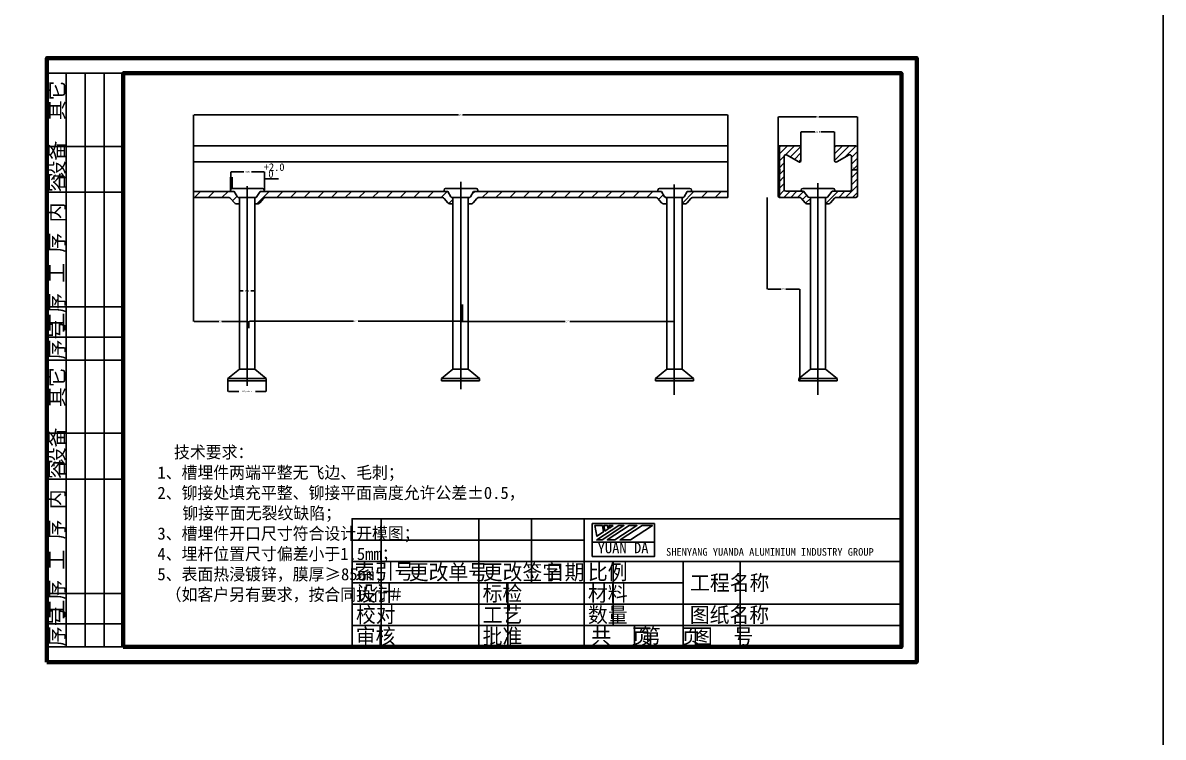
# Model space of a CAD drawing. Header units: metres. Extents: x -14279 to -11218, y -2048 to -323.
# Drawn here: x -12073 to -11326, y -1484 to -1016 of the extents above; entities that cross this region are included whole.
import ezdxf

# ---------------------------------------------------------------- set-up
doc = ezdxf.new("R2010")
doc.units = ezdxf.units.M
doc.dimstyles.get("Standard").update_dxf_attribs({"dimtxt": 2.5, "dimasz": 2.5, "dimexe": 1.25, "dimexo": 0.625, "dimtad": 1, "dimcen": 2.5, "dimazin": 3, "dimtfac": 1, "dimtmove": 0, "dimatfit": 3})

# ---------------------------------------------------------------- blocks, each defined once
blk = doc.blocks.new('A4H0GN')
at = {"color": 6, "linetype": 'Continuous'}
for p, q in [((0, 193), (25, 193)), ((0, 193), (0, 99)), ((6.25, 99), (6.25, 193)), ((12.5, 99), (12.5, 193)), ((18.75, 99), (18.75, 193)), ((25, 99), (25, 193)), ((0, 169), (25, 169)), ((0, 154), (25, 154)), ((0, 116.5), (25, 116.5)), ((0, 106.5), (25, 106.5)), ((0, 99), (25, 99)), ((0, 99), (0, 5)), ((6.25, 5), (6.25, 99)), ((12.5, 5), (12.5, 99)), ((18.75, 5), (18.75, 99)), ((25, 5), (25, 99)), ((0, 75), (25, 75)), ((0, 60), (25, 60)), ((109.5, 47), (109.5, 5)), ((141.5, 47), (141.5, 5)), ((158.75, 47), (158.75, 26)), ((176, 5), (176, 47)), ((100, 40), (176, 40)), ((178.68, 39.31), (199.1, 39.31)), ((100, 33), (280, 33)), ((185.5, 33), (185.5, 12)), ((208.46, 33), (208.46, 5)), ((227.1, 33), (227.1, 5)), ((0, 22.5), (25, 22.5)), ((100, 26), (208.46, 26)), ((151, 26), (151, 5)), ((100, 19), (280, 19)), ((0, 12.5), (25, 12.5)), ((100, 12), (280, 12)), ((192.53, 12), (192.53, 5)), ((0, 5), (25, 5))]:
    blk.add_line(p, q, dxfattribs=at)
at = {"color": 6, "linetype": 'Continuous', "lineweight": 100}
blk.add_lwpolyline([(0, 0), (285, 0), (285, 198), (0, 198)], close=True, dxfattribs=at)
at = {"color": 3, "linetype": 'Continuous', "lineweight": 100}
blk.add_lwpolyline([(25, 5), (280, 5), (280, 193), (25, 193)], close=True, dxfattribs=at)
at = {"color": 3, "linetype": 'Continuous'}
blk.add_lwpolyline([(280, 5), (100, 5), (100, 47), (280, 47)], close=True, dxfattribs=at)
at = {"color": 6, "linetype": 'Continuous'}
for points in [[(199.1, 45.44), (178.68, 45.44), (178.68, 34.65), (199.1, 34.65)], [(181.99, 44.78), (182.36, 42.68), (180.2, 41.27), (179.57, 44.78)], [(187.37, 44.78), (189.07, 44.78), (181.87, 40.08), (180.17, 40.08)], [(182.81, 42.97), (182.47, 44.78), (183.68, 44.78), (183.88, 43.67)], [(190.77, 44.78), (193.31, 44.78), (186.11, 40.08), (183.57, 40.08)], [(185.57, 44.78), (184.31, 43.96), (184.16, 44.78)], [(195.01, 44.78), (198.4, 44.78), (191.2, 40.08), (187.81, 40.08)]]:
    blk.add_lwpolyline(points, close=True, dxfattribs=at)
at = {"color": 7, "linetype": 'Continuous'}
for s, p in [('其它', (5.62, 177.64)), ('设备', (5.62, 157.9)), ('工 序 内 容', (5.62, 124.34)), ('工序', (5.64, 108.01)), ('序号', (5.64, 99.24)), ('其它', (5.62, 83.64)), ('设备', (5.62, 63.9)), ('工 序 内 容', (5.62, 30.34)), ('工序', (5.64, 14.01)), ('序号', (5.64, 5.24))]:
    blk.add_text(s, height=5, rotation=90, dxfattribs=at).set_placement(p)
at = {"color": 3, "linetype": 'Continuous'}
blk.add_text('YUAN DA', height=3.5, dxfattribs=at).set_placement((180.44, 35.71))
at = {"color": 6, "linetype": 'Continuous'}
for s, height, p in [('SHENYANG YUANDA ALUMINIUM INDUSTRY GROUP', 2.5, (202.87, 34.88)), ('索引号', 5, (100.8, 27.21)), ('更改单号', 5, (118.54, 27)), ('更改签字', 5, (142.8, 26.98)), ('日期', 5, (163.12, 27)), ('比例', 5, (177.25, 27)), ('工程名称', 5, (210.73, 23.5)), ('设计', 5, (101.28, 19.98)), ('标检', 5, (142.75, 20)), ('材料', 5, (177.26, 19.98)), ('校对', 5, (101.25, 12.98)), ('工艺', 5, (142.81, 12.98)), ('数量', 5, (177.28, 13)), ('图纸名称', 5, (210.64, 13)), ('审核', 5, (101.18, 5.98)), ('批准', 5, (142.75, 5.96)), ('共  页', 5, (178.34, 6.02)), ('第  页', 5, (194.56, 6)), ('图  号', 5, (211.65, 5.94))]:
    blk.add_text(s, height=height, dxfattribs=at).set_placement(p)
blk = doc.blocks.new('_CLOSEDFILLED')
at = {"color": 0, "linetype": 'BYBLOCK'}
blk.add_solid([(-1, 0.2), (0, 0), (-1, -0.2)], dxfattribs=at)
blk = doc.blocks.new('*D105')
for p, q in [((-11961.41, -1130.66), (-11961.41, -1211.82)), ((-11961.16, -1211.82), (-11944.91, -1211.82)), ((-11942.91, -1211.82), (-11926.66, -1211.82)), ((-11926.41, -1216.44), (-11926.41, -1211.82))]:
    blk.add_line(p, q)
at = {"layer": 'Defpoints'}
for p in [(-11961.41, -1130.66), (-11961.41, -1211.82), (-11926.41, -1216.44)]:
    blk.add_point(p, dxfattribs=at)
at = {"xscale": 0.25, "yscale": 0.25, "rotation": 180}
blk.add_blockref('_CLOSEDFILLED', (-11961.41, -1211.82), dxfattribs=at)
at = {"xscale": 0.25, "yscale": 0.25}
blk.add_blockref('_CLOSEDFILLED', (-11926.41, -1211.82), dxfattribs=at)
at = {"insert": (-11943.91, -1211.82), "char_height": 1, "attachment_point": 5}
blk.add_mtext('35', dxfattribs=at)
blk = doc.blocks.new('*D106')
for p, q in [((-11578.39, -1097.66), (-11578.39, -1077.69)), ((-11578.14, -1077.69), (-11553.39, -1077.69)), ((-11551.39, -1077.69), (-11526.64, -1077.69)), ((-11526.39, -1097.66), (-11526.39, -1077.69))]:
    blk.add_line(p, q)
at = {"layer": 'Defpoints'}
for p in [(-11578.39, -1077.69), (-11578.39, -1097.66), (-11526.39, -1097.66)]:
    blk.add_point(p, dxfattribs=at)
at = {"xscale": 0.25, "yscale": 0.25, "rotation": 180}
blk.add_blockref('_CLOSEDFILLED', (-11578.39, -1077.69), dxfattribs=at)
at = {"xscale": 0.25, "yscale": 0.25}
blk.add_blockref('_CLOSEDFILLED', (-11526.39, -1077.69), dxfattribs=at)
at = {"insert": (-11552.39, -1077.69), "char_height": 1, "attachment_point": 5}
blk.add_mtext('52', dxfattribs=at)
blk = doc.blocks.new('*D107')
for p, q in [((-11961.41, -1096.66), (-11961.41, -1076.44)), ((-11961.16, -1076.44), (-11787.91, -1076.44)), ((-11784.91, -1076.44), (-11611.66, -1076.44)), ((-11611.41, -1096.66), (-11611.41, -1076.44))]:
    blk.add_line(p, q)
at = {"layer": 'Defpoints'}
for p in [(-11961.41, -1076.44), (-11961.41, -1096.66), (-11611.41, -1096.66)]:
    blk.add_point(p, dxfattribs=at)
at = {"xscale": 0.25, "yscale": 0.25, "rotation": 180}
blk.add_blockref('_CLOSEDFILLED', (-11961.41, -1076.44), dxfattribs=at)
at = {"xscale": 0.25, "yscale": 0.25}
blk.add_blockref('_CLOSEDFILLED', (-11611.41, -1076.44), dxfattribs=at)
at = {"insert": (-11786.41, -1076.44), "char_height": 1, "attachment_point": 5}
blk.add_mtext('350', dxfattribs=at)
blk = doc.blocks.new('*D115')
for p, q in [((-11577.39, -1096.66), (-11577.39, -1113.59)), ((-11577.64, -1113.59), (-11577.89, -1113.59)), ((-11577.39, -1130.52), (-11577.39, -1113.59)), ((-11577.39, -1113.59), (-11577.39, -1113.59)), ((-11577.14, -1113.59), (-11576.89, -1113.59))]:
    blk.add_line(p, q)
at = {"layer": 'Defpoints'}
for p in [(-11577.39, -1096.66), (-11577.39, -1113.59), (-11577.39, -1130.52)]:
    blk.add_point(p, dxfattribs=at)
at = {"xscale": 0.25, "yscale": 0.25}
blk.add_blockref('_CLOSEDFILLED', (-11577.39, -1113.59), dxfattribs=at)
at = {"xscale": 0.25, "yscale": 0.25, "rotation": 180}
blk.add_blockref('_CLOSEDFILLED', (-11577.39, -1113.59), dxfattribs=at)
at = {"insert": (-11577.39, -1112.465), "char_height": 1, "attachment_point": 5}
blk.add_mtext('34', dxfattribs=at)
blk = doc.blocks.new('*D116')
for p, q in [((-11585.46, -1130.52), (-11585.46, -1190.59)), ((-11585.21, -1190.59), (-11576.31, -1190.59)), ((-11573.31, -1190.59), (-11564.41, -1190.59)), ((-11564.16, -1250.66), (-11564.16, -1190.59))]:
    blk.add_line(p, q)
at = {"layer": 'Defpoints'}
for p in [(-11585.46, -1130.52), (-11585.46, -1190.59), (-11564.16, -1250.66)]:
    blk.add_point(p, dxfattribs=at)
at = {"xscale": 0.25, "yscale": 0.25, "rotation": 180}
blk.add_blockref('_CLOSEDFILLED', (-11585.46, -1190.59), dxfattribs=at)
at = {"xscale": 0.25, "yscale": 0.25}
blk.add_blockref('_CLOSEDFILLED', (-11564.16, -1190.59), dxfattribs=at)
at = {"insert": (-11574.81, -1190.59), "char_height": 1, "attachment_point": 5}
blk.add_mtext('120', dxfattribs=at)
blk = doc.blocks.new('*D117')
for p, q in [((-11530.39, -1116.98), (-11530.39, -1112.36)), ((-11530.14, -1112.36), (-11526.64, -1112.36)), ((-11526.39, -1116.98), (-11526.39, -1112.36))]:
    blk.add_line(p, q)
at = {"layer": 'Defpoints'}
for p in [(-11530.39, -1112.36), (-11530.39, -1116.98), (-11526.39, -1116.98)]:
    blk.add_point(p, dxfattribs=at)
at = {"xscale": 0.25, "yscale": 0.25, "rotation": 180}
blk.add_blockref('_CLOSEDFILLED', (-11530.39, -1112.36), dxfattribs=at)
at = {"xscale": 0.25, "yscale": 0.25}
blk.add_blockref('_CLOSEDFILLED', (-11526.39, -1112.36), dxfattribs=at)
at = {"insert": (-11528.39, -1111.235), "char_height": 1, "attachment_point": 5}
blk.add_mtext('4%%P0.3', dxfattribs=at)
blk = doc.blocks.new('*D118')
for p, q in [((-11938.91, -1250.66), (-11938.91, -1257.7)), ((-11913.91, -1250.66), (-11913.91, -1257.7)), ((-11938.66, -1257.7), (-11931.91, -1257.7)), ((-11920.91, -1257.7), (-11914.16, -1257.7))]:
    blk.add_line(p, q)
at = {"layer": 'Defpoints'}
for p in [(-11938.91, -1250.66), (-11913.91, -1250.66), (-11938.91, -1257.7)]:
    blk.add_point(p, dxfattribs=at)
at = {"xscale": 0.25, "yscale": 0.25, "rotation": 180}
blk.add_blockref('_CLOSEDFILLED', (-11938.91, -1257.7), dxfattribs=at)
at = {"xscale": 0.25, "yscale": 0.25}
blk.add_blockref('_CLOSEDFILLED', (-11913.91, -1257.7), dxfattribs=at)
at = {"insert": (-11926.41, -1257.7), "char_height": 1, "attachment_point": 5}
blk.add_mtext('%%C25%%P0.5', dxfattribs=at)
blk = doc.blocks.new('*D123')
for p, q in [((-11563.44, -1097.33), (-11563.44, -1087.55)), ((-11563.19, -1087.55), (-11554.415, -1087.55)), ((-11550.415, -1087.55), (-11541.64, -1087.55)), ((-11541.39, -1097.66), (-11541.39, -1087.55))]:
    blk.add_line(p, q)
at = {"layer": 'Defpoints'}
for p in [(-11563.44, -1087.55), (-11563.44, -1097.33), (-11541.39, -1097.66)]:
    blk.add_point(p, dxfattribs=at)
at = {"xscale": 0.25, "yscale": 0.25, "rotation": 180}
blk.add_blockref('_CLOSEDFILLED', (-11563.44, -1087.55), dxfattribs=at)
at = {"xscale": 0.25, "yscale": 0.25}
blk.add_blockref('_CLOSEDFILLED', (-11541.39, -1087.55), dxfattribs=at)
at = {"insert": (-11552.415, -1087.55), "char_height": 1, "attachment_point": 5}
blk.add_mtext('22.5', dxfattribs=at)
blk = doc.blocks.new('*D127')
for p, q in [((-11931.41, -1196.37), (-11931.41, -1191.75)), ((-11931.16, -1191.75), (-11928.91, -1191.75)), ((-11923.91, -1191.75), (-11921.66, -1191.75)), ((-11921.41, -1196.37), (-11921.41, -1191.75))]:
    blk.add_line(p, q)
at = {"layer": 'Defpoints'}
for p in [(-11931.41, -1191.75), (-11931.41, -1196.37), (-11921.41, -1196.37)]:
    blk.add_point(p, dxfattribs=at)
at = {"xscale": 0.25, "yscale": 0.25, "rotation": 180}
blk.add_blockref('_CLOSEDFILLED', (-11931.41, -1191.75), dxfattribs=at)
at = {"xscale": 0.25, "yscale": 0.25}
blk.add_blockref('_CLOSEDFILLED', (-11921.41, -1191.75), dxfattribs=at)
at = {"insert": (-11926.41, -1191.75), "char_height": 1, "attachment_point": 5}
blk.add_mtext('%%C12', dxfattribs=at)
blk = doc.blocks.new('*D129')
for p, q in [((-11646.41, -1200.98), (-11646.41, -1211.82)), ((-11786.41, -1216.44), (-11786.41, -1211.82)), ((-11786.16, -1211.82), (-11717.91, -1211.82)), ((-11714.91, -1211.82), (-11646.66, -1211.82))]:
    blk.add_line(p, q)
at = {"layer": 'Defpoints'}
for p in [(-11646.41, -1200.98), (-11786.41, -1211.82), (-11786.41, -1216.44)]:
    blk.add_point(p, dxfattribs=at)
at = {"xscale": 0.25, "yscale": 0.25, "rotation": 180}
blk.add_blockref('_CLOSEDFILLED', (-11786.41, -1211.82), dxfattribs=at)
at = {"xscale": 0.25, "yscale": 0.25}
blk.add_blockref('_CLOSEDFILLED', (-11646.41, -1211.82), dxfattribs=at)
at = {"insert": (-11716.41, -1211.82), "char_height": 1, "attachment_point": 5}
blk.add_mtext('140', dxfattribs=at)
blk = doc.blocks.new('*D135')
for p, q in [((-11937.53, -1117.69), (-11937.78, -1117.69)), ((-11937.28, -1126.66), (-11937.28, -1117.69)), ((-11937.28, -1117.69), (-11936.28, -1117.69)), ((-11936.28, -1124.66), (-11936.28, -1117.69)), ((-11936.03, -1117.69), (-11935.78, -1117.69))]:
    blk.add_line(p, q)
at = {"layer": 'Defpoints'}
for p in [(-11937.28, -1117.69), (-11937.28, -1126.66), (-11936.28, -1124.66)]:
    blk.add_point(p, dxfattribs=at)
at = {"xscale": 0.25, "yscale": 0.25}
blk.add_blockref('_CLOSEDFILLED', (-11937.28, -1117.69), dxfattribs=at)
at = {"xscale": 0.25, "yscale": 0.25, "rotation": 180}
blk.add_blockref('_CLOSEDFILLED', (-11936.28, -1117.69), dxfattribs=at)
at = {"insert": (-11936.78, -1116.565), "char_height": 1, "attachment_point": 5}
blk.add_mtext('1', dxfattribs=at)
blk = doc.blocks.new('*D142')
for p, q in [((-11785.16, -1200.77), (-11785.16, -1211.61)), ((-11925.16, -1216.23), (-11925.16, -1211.61)), ((-11924.91, -1211.61), (-11856.66, -1211.61)), ((-11853.66, -1211.61), (-11785.41, -1211.61))]:
    blk.add_line(p, q)
at = {"layer": 'Defpoints'}
for p in [(-11785.16, -1200.77), (-11925.16, -1211.61), (-11925.16, -1216.23)]:
    blk.add_point(p, dxfattribs=at)
at = {"xscale": 0.25, "yscale": 0.25, "rotation": 180}
blk.add_blockref('_CLOSEDFILLED', (-11925.16, -1211.61), dxfattribs=at)
at = {"xscale": 0.25, "yscale": 0.25}
blk.add_blockref('_CLOSEDFILLED', (-11785.16, -1211.61), dxfattribs=at)
at = {"insert": (-11855.16, -1211.61), "char_height": 1, "attachment_point": 5}
blk.add_mtext('140', dxfattribs=at)
blk = doc.blocks.new('*D149')
for p, q in [((-11937.01, -1125.66), (-11937.01, -1113.71)), ((-11936.76, -1113.71), (-11928.51, -1113.71)), ((-11923.51, -1113.71), (-11915.26, -1113.71)), ((-11915.01, -1125.66), (-11915.01, -1113.71))]:
    blk.add_line(p, q)
at = {"layer": 'Defpoints'}
for p in [(-11937.01, -1113.71), (-11937.01, -1125.66), (-11915.01, -1125.66)]:
    blk.add_point(p, dxfattribs=at)
at = {"xscale": 0.25, "yscale": 0.25, "rotation": 180}
blk.add_blockref('_CLOSEDFILLED', (-11937.01, -1113.71), dxfattribs=at)
at = {"xscale": 0.25, "yscale": 0.25}
blk.add_blockref('_CLOSEDFILLED', (-11915.01, -1113.71), dxfattribs=at)
at = {"insert": (-11926.01, -1113.71), "char_height": 1, "attachment_point": 5}
blk.add_mtext('%%c20', dxfattribs=at)

msp = doc.modelspace()

# ---------------------------------------------------------------- hatches: boundary and pattern name
h = msp.add_hatch()
h.set_pattern_fill('ANSI31')
h.paths.add_polyline_path([(-11563.39, -1097.66, 0.41), (-11564.39, -1096.66), (-11577.39, -1096.66, 0.41), (-11578.39, -1097.66), (-11578.39, -1129.52, 0.41), (-11577.39, -1130.52), (-11564.36, -1130.52, -0.22), (-11563.21, -1131.06), (-11560.66, -1134.12, 0.22), (-11559.5, -1134.66), (-11557.25, -1134.66), (-11557.25, -1130.66), (-11557.42, -1130.66), (-11557.68, -1130.66, -0.28), (-11559.03, -1129.83), (-11561.78, -1126.52), (-11573.39, -1126.52, -0.41), (-11574.39, -1125.52), (-11574.39, -1103.54, -0.58), (-11572.89, -1102.68), (-11564.89, -1107.3, 0.58), (-11563.39, -1106.43)])
h.paths.add_polyline_path([(-11526.39, -1097.66, 0.41), (-11527.39, -1096.66), (-11540.39, -1096.66, 0.41), (-11541.39, -1097.66), (-11541.39, -1106.43, 0.58), (-11539.89, -1107.3), (-11531.89, -1102.68, -0.58), (-11530.39, -1103.54), (-11530.39, -1125.52, -0.41), (-11531.39, -1126.52), (-11542.88, -1126.52), (-11546.04, -1130.31, -0.08), (-11547.04, -1130.66), (-11547.25, -1130.66), (-11547.25, -1134.66), (-11546.25, -1134.66), (-11545.16, -1134.66, 0.22), (-11544.01, -1134.12), (-11541.46, -1131.06, -0.22), (-11540.31, -1130.52), (-11527.39, -1130.52, 0.41), (-11526.39, -1129.52)])
h = msp.add_hatch()
h.set_pattern_fill('ANSI31', scale=2)
h.paths.add_polyline_path([(-11961.41, -1126.66), (-11961.41, -1130.66), (-11938.32, -1130.66, -0.22), (-11937.17, -1131.2), (-11934.73, -1134.12, 0.22), (-11933.58, -1134.66), (-11931.51, -1134.66), (-11931.51, -1130.66), (-11931.71, -1130.66, -0.22), (-11932.86, -1130.12), (-11934.91, -1127.66), (-11934.91, -1126.66)])
h = msp.add_hatch()
h.set_pattern_fill('ANSI31', scale=2)
h.paths.add_polyline_path([(-11917.91, -1126.66), (-11917.91, -1127.66), (-11919.96, -1130.12, -0.22), (-11921.11, -1130.66), (-11921.31, -1130.66), (-11921.31, -1134.66), (-11920.41, -1134.66), (-11919.24, -1134.66, 0.22), (-11918.09, -1134.12), (-11915.65, -1131.2, -0.22), (-11914.5, -1130.66), (-11798.32, -1130.66, -0.22), (-11797.17, -1131.2), (-11794.73, -1134.12, 0.22), (-11793.58, -1134.66), (-11791.51, -1134.66), (-11791.51, -1130.66), (-11791.71, -1130.66, -0.22), (-11792.86, -1130.12), (-11794.91, -1127.66), (-11794.91, -1126.66)])
h.paths.add_polyline_path([(-11777.91, -1126.66), (-11777.91, -1127.66), (-11779.96, -1130.12, -0.22), (-11781.11, -1130.66), (-11781.31, -1130.66), (-11781.31, -1134.66), (-11780.41, -1134.66), (-11779.24, -1134.66, 0.22), (-11778.09, -1134.12), (-11775.65, -1131.2, -0.22), (-11774.5, -1130.66), (-11658.32, -1130.66, -0.22), (-11657.17, -1131.2), (-11654.73, -1134.12, 0.22), (-11653.58, -1134.66), (-11651.51, -1134.66), (-11651.51, -1130.66), (-11651.71, -1130.66, -0.22), (-11652.86, -1130.12), (-11654.91, -1127.66), (-11654.91, -1126.66)])
h.paths.add_polyline_path([(-11637.91, -1126.66), (-11637.91, -1127.66), (-11639.96, -1130.12, -0.22), (-11641.11, -1130.66), (-11641.31, -1130.66), (-11641.31, -1134.66), (-11640.41, -1134.66), (-11639.24, -1134.66, 0.22), (-11638.09, -1134.12), (-11635.65, -1131.2, -0.22), (-11634.5, -1130.66), (-11611.41, -1130.66), (-11611.41, -1126.66)])

# ---------------------------------------------------------------- linework, layer by layer
for p, q in [((-11961.41, -1096.66), (-11611.41, -1096.66)), ((-11961.41, -1096.66), (-11961.41, -1130.66)), ((-11611.41, -1096.66), (-11611.41, -1130.66)), ((-11578.39, -1097.66), (-11578.39, -1129.52)), ((-11577.39, -1096.66), (-11564.39, -1096.66)), ((-11563.39, -1097.66), (-11563.39, -1106.43)), ((-11541.39, -1097.66), (-11541.39, -1106.43)), ((-11540.39, -1096.66), (-11527.39, -1096.66)), ((-11526.39, -1097.66), (-11526.39, -1129.52)), ((-11574.39, -1103.54), (-11574.39, -1125.52)), ((-11572.89, -1102.68), (-11564.89, -1107.3)), ((-11531.89, -1102.68), (-11539.89, -1107.3)), ((-11530.39, -1103.54), (-11530.39, -1125.52)), ((-11611.41, -1107.3), (-11961.41, -1107.3)), ((-11915.01, -1118.34), (-11905.7, -1118.34)), ((-11786.41, -1120.29), (-11786.41, -1256.26)), ((-11961.41, -1126.66), (-11934.91, -1126.66)), ((-11937.28, -1125.66), (-11937.28, -1126.66)), ((-11936.28, -1124.66), (-11916.28, -1124.66)), ((-11934.91, -1126.66), (-11932.85, -1129.96)), ((-11934.91, -1126.66), (-11934.79, -1126.85)), ((-11934.78, -1126.66), (-11934.66, -1126.85)), ((-11926.41, -1123.05), (-11926.41, -1254.1)), ((-11919.97, -1129.96), (-11917.91, -1126.66)), ((-11917.91, -1126.66), (-11794.91, -1126.66)), ((-11915.28, -1125.66), (-11915.28, -1126.66)), ((-11797.28, -1125.66), (-11797.28, -1126.66)), ((-11796.28, -1124.66), (-11776.28, -1124.66)), ((-11792.86, -1130.12), (-11794.91, -1126.66)), ((-11794.78, -1126.66), (-11794.66, -1126.85)), ((-11779.96, -1130.12), (-11777.91, -1126.66)), ((-11777.91, -1126.66), (-11654.91, -1126.66)), ((-11775.28, -1125.66), (-11775.28, -1126.66)), ((-11657.14, -1125.66), (-11657.14, -1126.66)), ((-11656.14, -1124.66), (-11636.14, -1124.66)), ((-11652.86, -1130.12), (-11654.91, -1126.66)), ((-11654.64, -1126.66), (-11654.52, -1126.85)), ((-11646.41, -1121.97), (-11646.41, -1260.01)), ((-11639.96, -1130.12), (-11637.91, -1126.66)), ((-11637.91, -1126.66), (-11611.41, -1126.66)), ((-11635.14, -1125.66), (-11635.14, -1126.66)), ((-11573.39, -1126.52), (-11564.36, -1126.52)), ((-11573.39, -1126.52), (-11561.78, -1126.52)), ((-11563.25, -1125.66), (-11563.25, -1126.66)), ((-11562.25, -1124.66), (-11542.25, -1124.66)), ((-11561.78, -1126.52), (-11558.58, -1130.36)), ((-11552.39, -1121.27), (-11552.39, -1260.01)), ((-11546.04, -1130.31), (-11542.88, -1126.52)), ((-11542.88, -1126.52), (-11531.39, -1126.52)), ((-11541.25, -1125.66), (-11541.25, -1126.66)), ((-11961.41, -1130.66), (-11938.32, -1130.66)), ((-11937.17, -1131.2), (-11934.73, -1134.12)), ((-11933.58, -1134.66), (-11931.41, -1134.66)), ((-11932.41, -1134.66), (-11931.41, -1134.66)), ((-11931.58, -1130.66), (-11921.24, -1130.66)), ((-11931.41, -1130.66), (-11931.41, -1243.16)), ((-11921.41, -1130.66), (-11921.41, -1243.16)), ((-11921.41, -1134.66), (-11919.24, -1134.66)), ((-11921.41, -1134.66), (-11920.41, -1134.66)), ((-11918.09, -1134.12), (-11915.65, -1131.2)), ((-11914.5, -1130.66), (-11798.32, -1130.66)), ((-11797.17, -1131.2), (-11794.73, -1134.12)), ((-11793.71, -1134.66), (-11791.54, -1134.66)), ((-11793.58, -1134.66), (-11791.54, -1134.66)), ((-11792.54, -1134.66), (-11791.54, -1134.66)), ((-11792.41, -1134.66), (-11791.54, -1134.66)), ((-11791.71, -1130.66), (-11781.11, -1130.66)), ((-11791.71, -1130.66), (-11781.37, -1130.66)), ((-11791.54, -1134.66), (-11791.54, -1243.16)), ((-11791.51, -1130.66), (-11791.51, -1134.66)), ((-11781.54, -1130.66), (-11781.54, -1243.16)), ((-11781.54, -1134.66), (-11779.24, -1134.66)), ((-11781.54, -1134.66), (-11780.41, -1134.66)), ((-11781.54, -1134.66), (-11779.37, -1134.66)), ((-11781.54, -1134.66), (-11780.54, -1134.66)), ((-11778.22, -1134.12), (-11775.78, -1131.2)), ((-11775.14, -1130.66), (-11658.32, -1130.66)), ((-11657.17, -1131.2), (-11654.73, -1134.12)), ((-11653.58, -1134.66), (-11651.28, -1134.66)), ((-11653.45, -1134.66), (-11651.28, -1134.66)), ((-11652.41, -1134.66), (-11651.28, -1134.66)), ((-11652.28, -1134.66), (-11651.28, -1134.66)), ((-11651.71, -1130.66), (-11641.11, -1130.66)), ((-11651.44, -1130.66), (-11641.11, -1130.66)), ((-11651.28, -1130.66), (-11651.28, -1243.16)), ((-11641.28, -1130.66), (-11641.28, -1243.16)), ((-11641.28, -1134.66), (-11639.24, -1134.66)), ((-11641.28, -1134.66), (-11640.41, -1134.66)), ((-11641.28, -1134.66), (-11639.11, -1134.66)), ((-11641.28, -1134.66), (-11640.28, -1134.66)), ((-11637.95, -1134.12), (-11635.52, -1131.2)), ((-11634.5, -1130.66), (-11611.41, -1130.66)), ((-11577.39, -1130.52), (-11564.36, -1130.52)), ((-11563.21, -1131.06), (-11560.66, -1134.12)), ((-11559.5, -1134.66), (-11557.25, -1134.66)), ((-11559.42, -1134.66), (-11557.25, -1134.66)), ((-11558.25, -1134.66), (-11557.25, -1134.66)), ((-11557.68, -1130.66), (-11547.09, -1130.66)), ((-11557.63, -1130.66), (-11547.04, -1130.66)), ((-11557.42, -1130.66), (-11547.08, -1130.66)), ((-11557.25, -1130.66), (-11557.25, -1243.16)), ((-11547.25, -1130.66), (-11547.25, -1243.16)), ((-11547.25, -1134.66), (-11545.16, -1134.66)), ((-11547.25, -1134.66), (-11545.16, -1134.66)), ((-11547.25, -1134.66), (-11546.25, -1134.66)), ((-11544.01, -1134.12), (-11541.46, -1131.06)), ((-11540.31, -1130.52), (-11527.39, -1130.52)), ((-11938.91, -1249.16), (-11931.41, -1243.16)), ((-11931.41, -1243.16), (-11921.41, -1243.16)), ((-11921.41, -1243.16), (-11913.91, -1249.16)), ((-11799.04, -1249.16), (-11791.54, -1243.16)), ((-11791.54, -1243.16), (-11781.54, -1243.16)), ((-11781.54, -1243.16), (-11774.04, -1249.16)), ((-11658.78, -1249.16), (-11651.28, -1243.16)), ((-11651.28, -1243.16), (-11641.28, -1243.16)), ((-11641.28, -1243.16), (-11633.78, -1249.16)), ((-11564.75, -1249.16), (-11557.25, -1243.16)), ((-11557.25, -1243.16), (-11547.25, -1243.16)), ((-11547.25, -1243.16), (-11539.75, -1249.16)), ((-11938.91, -1249.16), (-11938.91, -1250.66)), ((-11938.91, -1249.16), (-11913.91, -1249.16)), ((-11938.91, -1250.66), (-11938.32, -1250.66)), ((-11938.91, -1250.66), (-11913.91, -1250.66)), ((-11913.91, -1249.16), (-11913.91, -1250.66)), ((-11799.04, -1249.16), (-11799.04, -1250.66)), ((-11799.04, -1249.16), (-11774.04, -1249.16)), ((-11799.04, -1250.66), (-11798.45, -1250.66)), ((-11799.04, -1250.66), (-11774.04, -1250.66)), ((-11774.04, -1249.16), (-11774.04, -1250.66)), ((-11658.78, -1249.16), (-11658.78, -1250.66)), ((-11658.78, -1249.16), (-11633.78, -1249.16)), ((-11658.78, -1250.66), (-11658.19, -1250.66)), ((-11658.78, -1250.66), (-11633.78, -1250.66)), ((-11633.78, -1249.16), (-11633.78, -1250.66)), ((-11564.75, -1249.16), (-11564.75, -1250.66)), ((-11564.75, -1249.16), (-11539.75, -1249.16)), ((-11564.75, -1250.66), (-11564.16, -1250.66)), ((-11564.75, -1250.66), (-11539.75, -1250.66)), ((-11539.75, -1249.16), (-11539.75, -1250.66))]:
    msp.add_line(p, q)
msp.add_lwpolyline([(-14278.57, -323.35), (-11326.02, -323.35), (-11326.02, -2047.74), (-14278.57, -2047.74)], close=True)
for centre, radius, start, end in [((-11577.39, -1097.66), 1, 90, 180), ((-11564.39, -1097.66), 1, 0, 90), ((-11540.39, -1097.66), 1, 90, 180), ((-11527.39, -1097.66), 1, 0, 90), ((-11573.39, -1103.54), 1, 60, 180), ((-11531.39, -1103.54), 1, 0, 120), ((-11564.39, -1106.43), 1, 240, 0), ((-11540.39, -1106.43), 1, 180, 300), ((-11936.28, -1125.66), 1, 90, 180), ((-11916.28, -1125.66), 1, 0, 90), ((-11796.28, -1125.66), 1, 90, 180), ((-11776.28, -1125.66), 1, 0, 90), ((-11656.14, -1125.66), 1, 90, 180), ((-11636.14, -1125.66), 1, 0, 90), ((-11573.39, -1125.52), 1, 180, 270), ((-11562.25, -1125.66), 1, 90, 180), ((-11542.25, -1125.66), 1, 0, 90), ((-11531.39, -1125.52), 1, 270, 0), ((-11938.32, -1132.16), 1.5, 39.81, 90), ((-11933.58, -1133.16), 1.5, 219.81, 270), ((-11931.58, -1129.16), 1.5, 212.01, 270), ((-11921.24, -1129.16), 1.5, 270, 327.99), ((-11919.24, -1133.16), 1.5, 270, 320.19), ((-11914.5, -1132.16), 1.5, 90, 140.19), ((-11798.32, -1132.16), 1.5, 39.81, 90), ((-11793.58, -1133.16), 1.5, 219.81, 270), ((-11791.71, -1129.16), 1.5, 212.01, 270), ((-11781.11, -1129.16), 1.5, 270, 320.19), ((-11779.37, -1133.16), 1.5, 270, 320.19), ((-11774.63, -1132.16), 1.5, 90, 140.19), ((-11658.32, -1132.16), 1.5, 39.81, 90), ((-11653.58, -1133.16), 1.5, 219.81, 270), ((-11651.71, -1129.16), 1.5, 219.81, 270), ((-11651.44, -1129.16), 1.5, 212.01, 270), ((-11641.11, -1129.16), 1.5, 270, 327.99), ((-11639.11, -1133.16), 1.5, 270, 320.19), ((-11634.5, -1132.16), 1.5, 90, 140.19), ((-11634.37, -1132.16), 1.5, 90, 140.19), ((-11577.39, -1129.52), 1, 180, 270), ((-11564.36, -1132.02), 1.5, 39.81, 90), ((-11559.5, -1133.16), 1.5, 219.81, 270), ((-11557.68, -1129.16), 1.5, 206.38, 270), ((-11547.62, -1127.41), 3.3, 280.23, 298.6), ((-11545.16, -1133.16), 1.5, 270, 320.19), ((-11540.31, -1132.02), 1.5, 90, 140.19), ((-11527.39, -1129.52), 1, 270, 0)]:
    msp.add_arc(centre, radius, start, end)

# ---------------------------------------------------------------- block references
at = {"xscale": 2, "yscale": 2, "zscale": 2}
msp.add_blockref('A4H0GN', (-12057.54, -1435.17), dxfattribs=at)

# ---------------------------------------------------------------- texts
at = {"attachment_point": 1}
for s, insert, char_height in [('+2.0', (-11915.47, -1108.16), 5), ('0', (-11912.48, -1112.56), 5), ('  技术要求：\\P1、槽埋件两端平整无飞边、毛刺；\\P2、铆接处填充平整、铆接平面高度允许公差%%P0.5，\\P   铆接平面无裂纹缺陷；\\P3、槽埋件开口尺寸符合设计开模图；\\P4、埋杆位置尺寸偏差小于1.5mm；\\P5、表面热浸镀锌，膜厚≥85um;  \\P （如客户另有要求，按合同执行＃', (-11985.18, -1293.5), 8)]:
    msp.add_mtext(s, dxfattribs=dict(at, insert=insert, char_height=char_height))

# ---------------------------------------------------------------- dimensions: what is measured, and where the dimension line sits
for base, p1, p2, picture, middle in [((-11961.41, -1076.44), (-11961.41, -1096.66), (-11611.41, -1096.66), '*D107', (-11786.41, -1076.44)), ((-11578.39, -1077.69), (-11578.39, -1097.66), (-11526.39, -1097.66), '*D106', (-11552.39, -1077.69)), ((-11937.28, -1117.69), (-11937.28, -1126.66), (-11936.28, -1124.66), '*D135', (-11936.78, -1116.565)), ((-11961.41, -1211.82), (-11961.41, -1130.66), (-11926.41, -1216.44), '*D105', (-11943.91, -1211.82)), ((-11925.16, -1211.61), (-11925.16, -1216.23), (-11785.16, -1200.77), '*D142', (-11855.16, -1211.61)), ((-11786.41, -1211.82), (-11786.41, -1216.44), (-11646.41, -1200.98), '*D129', (-11716.41, -1211.82))]:
    dim = msp.add_linear_dim(base=base, p1=p1, p2=p2, dimstyle='Standard')
    dim.commit()
    dim.dimension.update_dxf_attribs({"geometry": picture, "text_midpoint": middle})
for base, p1, p2, text, picture, middle in [((-11563.44, -1087.55), (-11563.44, -1097.33), (-11541.39, -1097.66), '22.5', '*D123', (-11552.415, -1087.55)), ((-11577.39, -1113.59), (-11577.39, -1096.66), (-11577.39, -1130.52), '34', '*D115', (-11577.39, -1112.465)), ((-11937.01, -1113.71), (-11937.01, -1125.66), (-11915.01, -1125.66), '%%c20', '*D149', (-11926.01, -1113.71)), ((-11530.39, -1112.36), (-11530.39, -1116.98), (-11526.39, -1116.98), '4%%P0.3', '*D117', (-11528.39, -1111.235)), ((-11585.46, -1190.59), (-11585.46, -1130.52), (-11564.16, -1250.66), '120', '*D116', (-11574.81, -1190.59)), ((-11931.41, -1191.75), (-11931.41, -1196.37), (-11921.41, -1196.37), '%%C12', '*D127', (-11926.41, -1191.75)), ((-11938.91, -1257.7), (-11938.91, -1250.66), (-11913.91, -1250.66), '%%C25%%P0.5', '*D118', (-11926.41, -1257.7))]:
    dim = msp.add_linear_dim(base=base, p1=p1, p2=p2, text=text, dimstyle='Standard')
    dim.commit()
    dim.dimension.update_dxf_attribs({"geometry": picture, "text_midpoint": middle})

doc.saveas('drawing.dxf')
